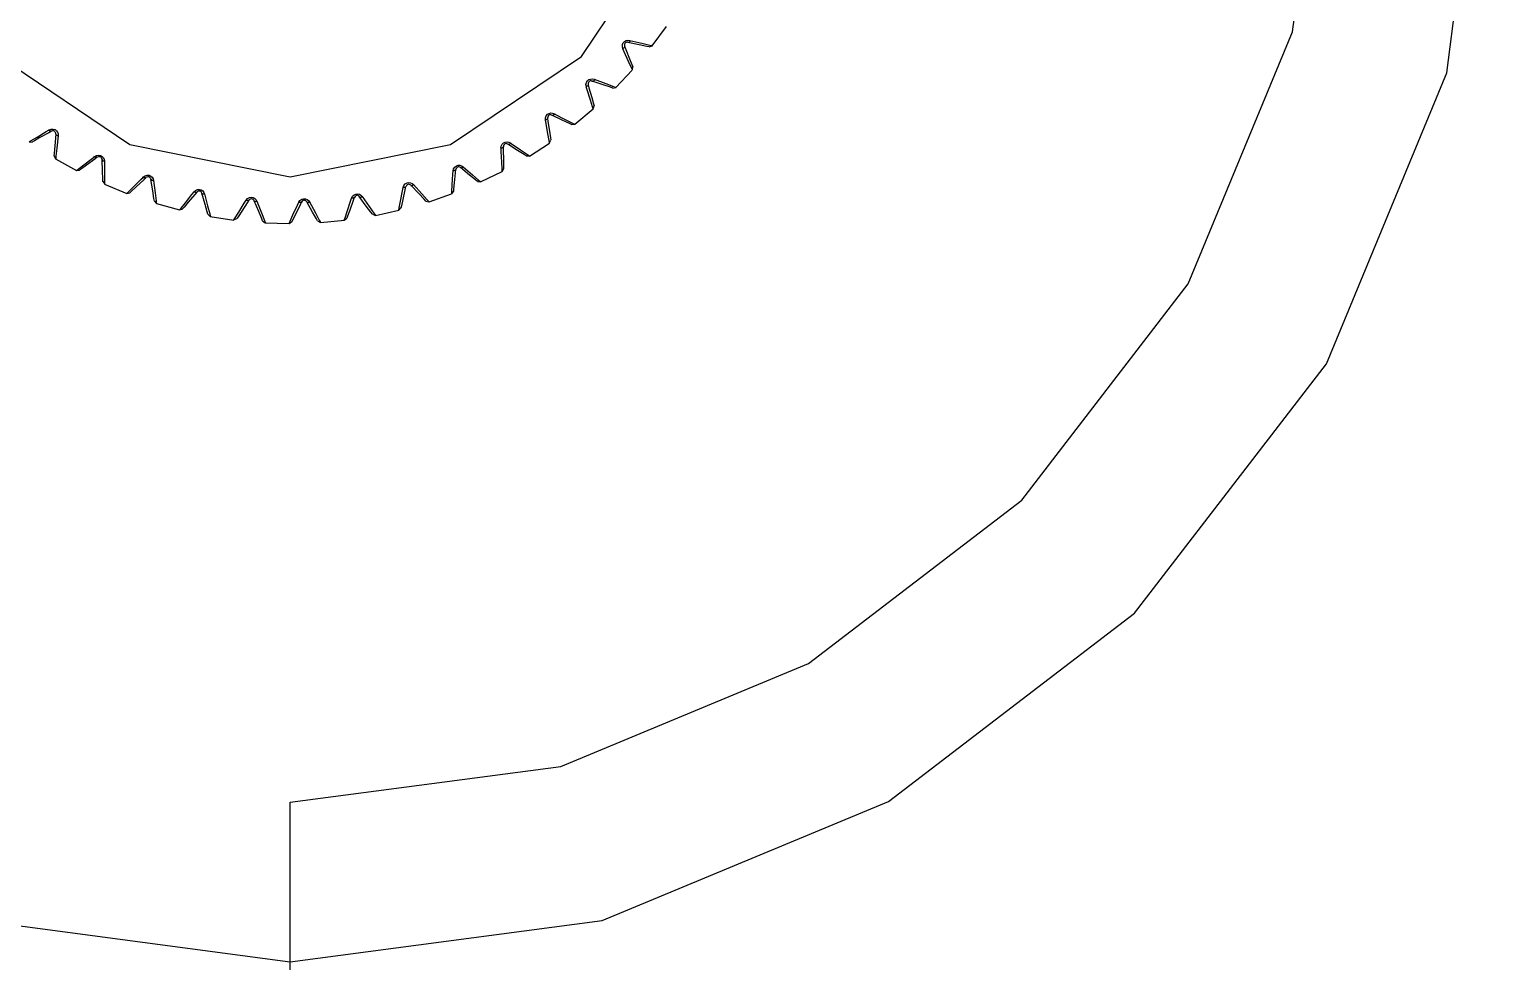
# Model space of a CAD drawing. Extents: x -1 to 1284, y 105 to 936.
# Drawn here: x 325.4 to 334.53, y 217.42 to 223.26 of the extents above; entities that cross this region are included whole.
import ezdxf

# ---------------------------------------------------------------- set-up
doc = ezdxf.new("R2010")
doc.units = 0

msp = doc.modelspace()

# ---------------------------------------------------------------- linework, layer by layer
for p, q in [((333.317282, 223.248251), (333.53499, 224.917)), ((334.283788, 222.99152), (334.53499, 224.917)), ((328.860611, 223.093702), (329.41454, 223.913142)), ((329.305, 223.16), (329.393662, 223.281004)), ((329.11756, 223.168273), (329.122852, 223.179544)), ((329.11756, 223.154647), (329.11756, 223.168273)), ((329.122852, 223.179544), (329.131054, 223.18772)), ((329.133479, 223.174486), (329.130833, 223.170385)), ((329.130833, 223.170385), (329.130833, 223.169062)), ((329.130833, 223.169062), (329.130833, 223.163532)), ((329.131054, 223.18772), (329.140844, 223.192853)), ((329.136919, 223.17856), (329.133479, 223.17528)), ((329.133479, 223.17528), (329.133479, 223.174486)), ((329.141681, 223.181206), (329.136919, 223.17856)), ((329.140844, 223.192853), (329.151956, 223.194969)), ((329.146973, 223.182265), (329.141681, 223.181206)), ((329.152, 223.182), (329.146973, 223.182265)), ((329.223109, 223.166203), (329.151354, 223.181284)), ((329.151956, 223.194969), (329.16254, 223.193911)), ((329.152, 223.182), (329.154646, 223.181934)), ((329.154646, 223.181934), (329.157292, 223.182463)), ((329.157292, 223.182463), (329.159937, 223.183521)), ((329.159937, 223.183521), (329.162583, 223.184844)), ((329.162583, 223.184844), (329.165229, 223.186696)), ((329.164, 223.194), (329.239486, 223.176141)), ((329.165229, 223.186696), (329.167875, 223.188813)), ((329.167875, 223.188813), (329.168, 223.191)), ((329.168, 223.191), (329.168, 223.194)), ((329.239486, 223.176141), (329.289809, 223.164287)), ((332.664156, 221.667005), (333.317282, 223.248251)), ((325.211039, 223.093702), (326.031567, 222.541387)), ((328.040083, 222.541387), (328.860611, 223.093702)), ((329.121, 223.142), (329.11756, 223.154647)), ((329.122063, 223.143444), (329.119417, 223.141856)), ((329.129597, 223.123086), (329.12113, 223.142083)), ((329.124708, 223.145296), (329.122063, 223.143444)), ((329.127354, 223.147148), (329.124708, 223.145296)), ((329.13, 223.149), (329.127354, 223.147148)), ((329.156717, 223.061914), (329.129597, 223.123086)), ((329.130868, 223.152412), (329.13, 223.151)), ((329.13, 223.151), (329.13, 223.149)), ((329.130833, 223.163532), (329.13086, 223.162474)), ((329.13086, 223.162474), (329.133506, 223.156441)), ((329.131, 223.154), (329.130868, 223.152412)), ((329.131, 223.156), (329.131, 223.154)), ((329.131, 223.156), (329.138408, 223.137823)), ((329.138408, 223.137823), (329.162485, 223.079385)), ((329.162485, 223.079385), (329.177831, 223.042092)), ((329.270919, 223.156149), (329.223109, 223.166203)), ((329.286, 223.153), (329.270919, 223.156149)), ((329.286, 223.153), (329.30505, 223.159985)), ((329.289809, 223.164287), (329.299863, 223.161906)), ((329.299863, 223.161906), (329.305684, 223.160583)), ((329.077, 222.899), (329.179632, 223.008434)), ((329.173915, 223.022838), (329.156717, 223.061914)), ((329.18, 223.009), (329.173915, 223.022838)), ((329.177831, 223.042092), (329.183387, 223.028889)), ((329.18, 223.009), (329.18344, 223.02895)), ((333.530182, 221.167005), (334.283788, 222.99152)), ((328.889354, 222.916938), (328.892265, 222.930326)), ((328.892, 222.904), (328.889354, 222.916938)), ((328.897488, 222.883343), (328.891402, 222.903239)), ((328.892265, 222.930326), (328.898879, 222.940883)), ((328.895063, 222.905237), (328.892417, 222.903915)), ((328.897708, 222.906825), (328.895063, 222.905237)), ((328.900354, 222.908412), (328.897708, 222.906825)), ((328.898879, 222.940883), (328.907875, 222.948027)), ((328.903, 222.91), (328.900354, 222.908412)), ((328.902394, 222.923231), (328.902314, 222.922173)), ((328.902314, 222.922173), (328.902314, 222.916008)), ((328.90504, 222.928628), (328.902394, 222.923231)), ((328.903, 222.916), (328.903159, 222.914412)), ((328.903, 222.916), (328.908292, 222.897056)), ((328.903159, 222.914412), (328.903, 222.913)), ((328.903, 222.913), (328.903, 222.912)), ((328.903, 222.912), (328.903, 222.91)), ((328.907685, 222.933761), (328.90504, 222.929951)), ((328.90504, 222.929951), (328.90504, 222.928628)), ((328.91139, 222.937413), (328.907685, 222.934555)), ((328.907685, 222.934555), (328.907685, 222.933761)), ((328.907875, 222.948027), (328.918458, 222.951942)), ((328.908292, 222.897056), (328.925225, 222.83613)), ((328.916417, 222.939529), (328.91139, 222.937413)), ((328.921973, 222.940058), (328.916417, 222.939529)), ((328.918458, 222.951942), (328.929835, 222.952472)), ((328.927, 222.939), (328.921973, 222.940058)), ((328.927, 222.939), (328.929646, 222.938746)), ((328.997199, 222.91569), (328.927772, 222.939318)), ((328.929646, 222.938746), (328.932292, 222.938989)), ((328.929835, 222.952472), (328.940154, 222.95009)), ((328.932292, 222.938989), (328.934937, 222.939783)), ((328.934937, 222.939783), (328.937583, 222.941106)), ((328.937583, 222.941106), (328.940229, 222.942694)), ((328.940229, 222.942694), (328.942875, 222.94481)), ((328.941, 222.95), (329.013787, 222.923163)), ((328.942875, 222.94481), (328.945521, 222.947191)), ((328.945521, 222.947191), (328.948167, 222.949837)), ((329.043448, 222.899948), (328.997199, 222.91569)), ((329.013787, 222.923163), (329.062311, 222.905304)), ((329.058, 222.895), (329.043448, 222.899948)), ((329.058, 222.895), (329.077579, 222.899657)), ((329.062311, 222.905304), (329.071836, 222.901785)), ((329.071836, 222.901785), (329.077657, 222.899668)), ((328.917067, 222.819348), (328.897488, 222.883343)), ((328.929502, 222.778473), (328.917067, 222.819348)), ((328.925225, 222.83613), (328.936073, 222.797247)), ((328.635788, 222.70807), (328.640286, 222.721009)), ((328.640286, 222.721009), (328.648224, 222.730692)), ((328.648224, 222.730692), (328.658013, 222.736725)), ((328.649388, 222.71253), (328.649283, 222.706339)), ((328.6496, 222.713588), (328.649388, 222.71253)), ((328.652246, 222.718774), (328.6496, 222.713588)), ((328.655421, 222.723537), (328.652246, 222.720097)), ((328.652246, 222.720097), (328.652246, 222.718774)), ((328.65939, 222.726447), (328.655421, 222.724066)), ((328.655421, 222.724066), (328.655421, 222.723537)), ((328.658013, 222.736725), (328.668861, 222.739371)), ((328.664681, 222.72777), (328.65939, 222.726447)), ((328.670238, 222.727587), (328.664681, 222.72777)), ((328.668861, 222.739371), (328.680238, 222.738577)), ((328.675, 222.726), (328.670238, 222.727587)), ((328.675, 222.726), (328.677646, 222.725471)), ((328.741215, 222.693861), (328.675149, 222.725674)), ((328.677646, 222.725471), (328.680292, 222.725511)), ((328.680238, 222.738577), (328.690293, 222.734978)), ((328.680292, 222.725511), (328.682937, 222.72604)), ((328.682937, 222.72604), (328.685583, 222.727098)), ((328.685583, 222.727098), (328.688229, 222.728421)), ((328.688229, 222.728421), (328.690875, 222.730273)), ((328.69, 222.734), (328.759003, 222.698586)), ((328.690875, 222.730273), (328.693521, 222.73239)), ((328.693521, 222.73239), (328.696167, 222.734771)), ((328.819, 222.668), (328.934041, 222.764269)), ((328.934, 222.764), (328.929502, 222.778473)), ((328.934, 222.764), (328.939821, 222.783394)), ((328.936073, 222.797247), (328.939777, 222.783489)), ((325.449689, 222.587607), (325.50713, 222.621905)), ((325.50713, 222.621905), (325.525121, 222.632567)), ((325.521479, 222.630749), (325.518833, 222.633131)), ((325.524125, 222.628633), (325.521479, 222.630749)), ((325.54, 222.625), (325.522802, 222.615343)), ((325.526771, 222.627045), (325.524125, 222.628633)), ((325.525, 222.633), (325.537171, 222.637842)), ((325.529417, 222.625722), (325.526771, 222.627045)), ((325.532063, 222.624929), (325.529417, 222.625722)), ((325.534708, 222.624399), (325.532063, 222.624929)), ((325.537354, 222.624471), (325.534708, 222.624399)), ((325.537171, 222.637842), (325.550929, 222.638371)), ((325.54, 222.625), (325.537354, 222.624471)), ((325.545801, 222.627021), (325.539981, 222.624904)), ((325.551358, 222.627055), (325.545801, 222.627182)), ((325.545801, 222.627182), (325.545801, 222.627021)), ((325.550929, 222.638371), (325.562835, 222.634455)), ((325.554004, 222.626791), (325.551358, 222.627055)), ((325.558237, 222.625203), (325.554004, 222.626791)), ((325.558237, 222.624674), (325.558237, 222.625203)), ((325.561941, 222.621711), (325.558237, 222.624674)), ((325.565116, 222.617239), (325.561941, 222.621711)), ((325.562835, 222.634455), (325.571831, 222.627444)), ((325.571831, 222.627444), (325.578181, 222.61821)), ((328.637417, 222.695444), (328.634506, 222.694385)), ((328.639304, 222.673859), (328.6356, 222.694338)), ((328.636, 222.695), (328.635788, 222.70807)), ((328.640063, 222.696502), (328.637417, 222.695444)), ((328.650946, 222.607975), (328.639304, 222.673859)), ((328.642708, 222.697825), (328.640063, 222.696502)), ((328.645354, 222.699412), (328.642708, 222.697825)), ((328.648, 222.701), (328.645354, 222.699412)), ((328.648, 222.706), (328.648, 222.704)), ((328.648, 222.706), (328.65091, 222.686553)), ((328.648, 222.704), (328.648, 222.703)), ((328.648, 222.703), (328.648, 222.701)), ((328.65091, 222.686553), (328.660435, 222.624027)), ((328.660435, 222.624027), (328.666521, 222.584125)), ((328.785242, 222.672667), (328.741215, 222.693861)), ((328.759003, 222.698586), (328.805041, 222.675011)), ((328.799, 222.666), (328.785242, 222.672667)), ((328.799, 222.666), (328.819108, 222.668117)), ((328.805041, 222.675011), (328.814036, 222.670381)), ((328.814036, 222.670381), (328.819593, 222.667603)), ((325.4, 222.558), (325.412965, 222.565726)), ((325.4, 222.558), (325.420108, 222.556942)), ((325.412965, 222.565726), (325.449689, 222.587607)), ((325.432553, 222.564482), (325.420117, 222.55747)), ((325.467716, 222.584299), (325.432553, 222.564482)), ((325.522802, 222.615343), (325.467716, 222.584299)), ((325.558646, 222.485293), (325.562879, 222.53396)), ((325.562879, 222.53396), (325.569229, 222.60702)), ((325.567762, 222.612054), (325.565116, 222.617239)), ((325.568, 222.607), (325.567762, 222.612054)), ((325.568, 222.607), (325.568132, 222.605412)), ((325.568132, 222.605412), (325.568, 222.603)), ((325.568, 222.603), (325.568, 222.602)), ((325.568, 222.602), (325.570646, 222.600677)), ((325.570646, 222.600677), (325.573292, 222.599354)), ((325.582, 222.596), (325.573269, 222.518906)), ((325.573292, 222.599354), (325.575937, 222.598296)), ((325.575937, 222.598296), (325.578583, 222.597237)), ((325.578181, 222.61821), (325.581621, 222.607335)), ((325.578583, 222.597237), (325.581494, 222.596444)), ((325.581621, 222.607335), (325.581806, 222.596673)), ((326.031567, 222.541387), (327.035825, 222.338902)), ((327.035825, 222.338902), (328.040083, 222.541387)), ((328.356, 222.518), (328.358646, 222.530991)), ((328.358646, 222.530991), (328.364467, 222.543321)), ((328.364467, 222.543321), (328.373462, 222.551972)), ((328.375981, 222.539634), (328.373335, 222.53474)), ((328.373335, 222.53474), (328.373335, 222.533681)), ((328.373335, 222.533681), (328.373335, 222.527543)), ((328.373462, 222.551972), (328.383781, 222.556761)), ((328.379421, 222.543735), (328.375981, 222.540693)), ((328.375981, 222.540693), (328.375981, 222.539634)), ((328.383654, 222.546117), (328.379421, 222.544265)), ((328.379421, 222.544265), (328.379421, 222.543735)), ((328.38921, 222.54691), (328.383654, 222.546117)), ((328.383781, 222.556761), (328.394894, 222.558084)), ((328.394502, 222.546117), (328.38921, 222.54691)), ((328.399, 222.544), (328.394502, 222.546117)), ((328.394894, 222.558084), (328.406006, 222.555968)), ((328.399, 222.544), (328.401646, 222.543471)), ((328.460893, 222.504634), (328.399139, 222.544181)), ((328.401646, 222.543471), (328.404292, 222.543304)), ((328.404292, 222.543304), (328.406937, 222.543569)), ((328.406006, 222.555968), (328.415531, 222.551179)), ((328.406937, 222.543569), (328.409583, 222.544362)), ((328.409583, 222.544362), (328.412229, 222.545421)), ((328.412229, 222.545421), (328.414875, 222.547008)), ((328.414875, 222.547008), (328.417521, 222.54886)), ((328.415, 222.551), (328.479241, 222.507524)), ((328.417521, 222.54886), (328.420167, 222.550977)), ((328.535, 222.469), (328.660809, 222.550698)), ((328.658354, 222.565896), (328.650946, 222.607975)), ((328.661, 222.551), (328.658354, 222.565896)), ((328.661, 222.551), (328.668937, 222.569547)), ((328.666521, 222.584125), (328.669167, 222.570023)), ((325.556, 222.47), (325.558646, 222.485293)), ((325.556, 222.47), (325.56526, 222.452008)), ((325.565, 222.452), (325.69581, 222.37856)), ((325.573269, 222.518906), (325.567448, 222.467505)), ((325.567448, 222.467505), (325.567448, 222.457372)), ((325.567448, 222.457372), (325.567448, 222.451313)), ((325.741693, 222.413375), (325.79461, 222.454351)), ((325.811125, 222.449358), (325.760193, 222.411899)), ((325.79461, 222.454351), (325.811014, 222.467104)), ((325.808479, 222.464873), (325.805833, 222.46699)), ((325.811125, 222.463021), (325.808479, 222.464873)), ((325.811, 222.467), (325.822377, 222.473271)), ((325.813771, 222.461698), (325.811125, 222.463021)), ((325.827, 222.461), (325.811125, 222.449358)), ((325.816417, 222.46064), (325.813771, 222.461698)), ((325.819063, 222.460111), (325.816417, 222.46064)), ((325.821708, 222.459942), (325.819063, 222.460111)), ((325.824354, 222.460206), (325.821708, 222.459942)), ((325.822377, 222.473271), (325.835871, 222.475387)), ((325.827, 222.461), (325.824354, 222.460206)), ((325.833981, 222.464018), (325.828425, 222.461213)), ((325.839538, 222.464812), (325.833981, 222.464283)), ((325.833981, 222.464283), (325.833981, 222.464018)), ((325.835871, 222.475387), (325.848042, 222.473006)), ((325.842183, 222.464674), (325.839538, 222.464812)), ((325.846681, 222.463616), (325.842183, 222.464674)), ((325.846681, 222.463351), (325.846681, 222.463616)), ((325.85065, 222.46097), (325.846681, 222.463351)), ((325.848042, 222.473006), (325.857831, 222.467132)), ((325.854354, 222.456922), (325.85065, 222.46097)), ((325.857, 222.451974), (325.854354, 222.456922)), ((325.859354, 222.373167), (325.856708, 222.446454)), ((325.857, 222.447), (325.857, 222.451974)), ((325.857, 222.447), (325.857, 222.445)), ((325.857, 222.445), (325.857, 222.443)), ((325.857, 222.443), (325.857, 222.442)), ((325.857, 222.442), (325.859646, 222.440677)), ((325.857831, 222.467132), (325.865239, 222.458719)), ((325.859646, 222.440677), (325.862292, 222.439619)), ((325.862292, 222.439619), (325.864937, 222.438825)), ((325.864937, 222.438825), (325.867848, 222.438296)), ((325.865239, 222.458719), (325.869737, 222.44832)), ((325.867848, 222.438296), (325.870758, 222.437767)), ((325.869737, 222.44832), (325.872383, 222.437737)), ((325.872, 222.438), (325.872, 222.360424)), ((328.359417, 222.518502), (328.356506, 222.517973)), ((328.35765, 222.49759), (328.35765, 222.518359)), ((328.361354, 222.430774), (328.35765, 222.49759)), ((328.362063, 222.519296), (328.359417, 222.518502)), ((328.364708, 222.520354), (328.362063, 222.519296)), ((328.367354, 222.521677), (328.364708, 222.520354)), ((328.37, 222.523), (328.367354, 222.521677)), ((328.37, 222.527), (328.369788, 222.525412)), ((328.369788, 222.525412), (328.37, 222.524)), ((328.37, 222.527), (328.37, 222.507341)), ((328.37, 222.524), (328.37, 222.523)), ((328.37, 222.507341), (328.372646, 222.44413)), ((328.372646, 222.44413), (328.372646, 222.403789)), ((328.502035, 222.478281), (328.460893, 222.504634)), ((328.479241, 222.507524), (328.522103, 222.478578)), ((328.515, 222.47), (328.502035, 222.478281)), ((328.515, 222.47), (328.535108, 222.469799)), ((328.522103, 222.478578), (328.53057, 222.47289)), ((328.53057, 222.47289), (328.535597, 222.469477)), ((325.696, 222.378), (325.707906, 222.387234)), ((325.696, 222.378), (325.716108, 222.379587)), ((325.707906, 222.387234), (325.741693, 222.413375)), ((325.727676, 222.388007), (325.716298, 222.37954)), ((325.760193, 222.411899), (325.727676, 222.388007)), ((325.862, 222.324346), (325.859354, 222.373167)), ((325.872, 222.360424), (325.872, 222.308712)), ((326.126583, 222.345594), (326.139812, 222.349351)), ((326.139812, 222.349351), (326.152248, 222.348292)), ((326.152248, 222.348292), (326.162831, 222.343662)), ((328.05091, 222.288719), (328.055408, 222.355489)), ((328.055408, 222.355489), (328.058054, 222.376232)), ((328.058506, 222.376238), (328.055596, 222.376002)), ((328.057, 222.376), (328.05991, 222.388753)), ((328.061417, 222.376767), (328.058506, 222.376238)), ((328.05991, 222.388753), (328.067319, 222.400262)), ((328.064063, 222.37756), (328.061417, 222.376767)), ((328.069354, 222.364421), (328.063533, 222.301442)), ((328.066708, 222.378619), (328.064063, 222.37756)), ((328.069354, 222.379677), (328.066708, 222.378619)), ((328.067319, 222.400262), (328.077373, 222.407776)), ((328.072, 222.384), (328.069354, 222.364421)), ((328.072, 222.381), (328.069354, 222.379677)), ((328.072, 222.384), (328.072, 222.382)), ((328.072, 222.382), (328.072, 222.381)), ((328.076277, 222.390028), (328.073631, 222.384022)), ((328.079452, 222.395611), (328.076277, 222.391087)), ((328.076277, 222.391087), (328.076277, 222.390028)), ((328.077373, 222.407776), (328.088221, 222.411269)), ((328.083421, 222.399315), (328.079452, 222.396669)), ((328.079452, 222.396669), (328.079452, 222.395611)), ((328.087919, 222.401167), (328.083421, 222.399844)), ((328.083421, 222.399844), (328.083421, 222.399315)), ((328.093475, 222.40126), (328.087919, 222.401167)), ((328.088221, 222.411269), (328.099333, 222.411203)), ((328.098767, 222.399672), (328.093475, 222.40126)), ((328.103, 222.397), (328.098767, 222.399672)), ((328.099333, 222.411203), (328.110181, 222.407763)), ((328.159444, 222.349902), (328.102902, 222.396603)), ((328.103, 222.397), (328.105646, 222.396206)), ((328.105646, 222.396206), (328.108292, 222.395942)), ((328.108292, 222.395942), (328.110937, 222.396003)), ((328.110181, 222.407763), (328.119177, 222.401863)), ((328.110937, 222.396003), (328.113583, 222.396532)), ((328.113583, 222.396532), (328.116229, 222.397325)), ((328.116229, 222.397325), (328.118875, 222.398648)), ((328.118875, 222.398648), (328.121521, 222.400236)), ((328.119, 222.402), (328.177552, 222.351094)), ((328.121521, 222.400236), (328.124167, 222.402088)), ((328.197094, 222.31879), (328.159444, 222.349902)), ((328.177552, 222.351094), (328.216605, 222.317193)), ((328.229, 222.307), (328.363752, 222.372937)), ((328.364, 222.388108), (328.361354, 222.430774)), ((328.364, 222.373), (328.374319, 222.390462)), ((328.364, 222.373), (328.364, 222.388108)), ((328.372646, 222.403789), (328.372646, 222.389528)), ((325.862, 222.309), (325.862, 222.324346)), ((325.862, 222.309), (325.873377, 222.292225)), ((325.872, 222.308712), (325.872106, 222.298525)), ((325.872106, 222.298525), (325.872159, 222.29244)), ((325.873, 222.292), (326.011721, 222.234863)), ((326.022848, 222.24561), (326.053275, 222.275632)), ((326.071649, 222.276205), (326.042253, 222.248556)), ((326.053275, 222.275632), (326.100847, 222.322685)), ((326.117712, 222.319533), (326.071649, 222.276205)), ((326.100847, 222.322685), (326.115663, 222.337317)), ((326.113479, 222.33532), (326.110833, 222.337172)), ((326.116125, 222.333733), (326.113479, 222.33532)), ((326.116, 222.338), (326.126583, 222.345594)), ((326.118771, 222.332675), (326.116125, 222.333733)), ((326.132, 222.333), (326.117712, 222.319533)), ((326.121417, 222.331881), (326.118771, 222.332675)), ((326.124063, 222.331616), (326.121417, 222.331881)), ((326.126708, 222.331677), (326.124063, 222.331616)), ((326.129354, 222.332206), (326.126708, 222.331677)), ((326.132, 222.333), (326.129354, 222.332206)), ((326.137277, 222.337031), (326.13225, 222.333591)), ((326.142833, 222.338883), (326.137277, 222.33756)), ((326.137277, 222.33756), (326.137277, 222.337031)), ((326.145479, 222.338928), (326.142833, 222.338883)), ((326.149977, 222.338399), (326.145479, 222.338928)), ((326.149977, 222.338134), (326.149977, 222.338399)), ((326.15421, 222.336017), (326.149977, 222.338134)), ((326.158444, 222.332446), (326.15421, 222.336017)), ((326.161354, 222.327842), (326.158444, 222.332446)), ((326.164, 222.323), (326.161354, 222.327842)), ((326.162831, 222.343662), (326.171298, 222.336201)), ((326.174946, 222.25045), (326.163569, 222.322898)), ((326.164, 222.323), (326.164, 222.321)), ((326.164, 222.321), (326.164, 222.32)), ((326.164, 222.32), (326.166646, 222.318677)), ((326.166646, 222.318677), (326.169292, 222.317619)), ((326.169292, 222.317619), (326.171937, 222.316825)), ((326.171298, 222.336201), (326.177119, 222.326438)), ((326.171937, 222.316825), (326.174583, 222.316296)), ((326.174583, 222.316296), (326.177494, 222.316031)), ((326.177119, 222.326438), (326.179764, 222.316119)), ((326.177494, 222.316031), (326.180404, 222.315989)), ((326.179, 222.316), (326.189054, 222.239078)), ((326.442525, 222.253811), (326.455225, 222.259102)), ((326.455225, 222.259102), (326.46766, 222.259631)), ((326.46766, 222.259631), (326.478773, 222.256298)), ((326.478773, 222.256298), (326.488033, 222.249895)), ((327.739283, 222.251576), (327.743252, 222.272002)), ((327.754767, 222.257765), (327.741538, 222.195937)), ((327.745506, 222.271679), (327.742596, 222.271806)), ((327.744, 222.272), (327.748498, 222.284303)), ((327.748417, 222.271825), (327.745506, 222.271679)), ((327.751063, 222.272354), (327.748417, 222.271825)), ((327.748498, 222.284303), (327.757229, 222.29486)), ((327.753708, 222.273148), (327.751063, 222.272354)), ((327.756354, 222.273942), (327.753708, 222.273148)), ((327.759, 222.277), (327.754767, 222.257765)), ((327.759, 222.275), (327.756354, 222.273942)), ((327.757229, 222.29486), (327.768077, 222.301104)), ((327.759, 222.277), (327.759, 222.276)), ((327.759, 222.276), (327.759, 222.275)), ((327.764748, 222.282957), (327.762102, 222.277189)), ((327.768452, 222.287852), (327.764748, 222.283751)), ((327.764748, 222.283751), (327.764748, 222.282957)), ((327.768077, 222.301104), (327.779454, 222.303221)), ((327.772685, 222.290762), (327.768452, 222.288646)), ((327.768452, 222.288646), (327.768452, 222.287852)), ((327.777448, 222.291821), (327.772685, 222.291027)), ((327.772685, 222.291027), (327.772685, 222.290762)), ((327.783004, 222.291292), (327.777448, 222.291821)), ((327.779454, 222.303221), (327.790567, 222.301898)), ((327.788031, 222.289175), (327.783004, 222.291292)), ((327.792, 222.286), (327.788031, 222.289175)), ((327.790567, 222.301898), (327.800885, 222.297188)), ((327.841788, 222.233564), (327.791279, 222.28674)), ((327.792, 222.286), (327.792, 222.285)), ((327.792, 222.285), (327.794646, 222.284471)), ((327.794646, 222.284471), (327.797292, 222.284304)), ((327.797292, 222.284304), (327.799937, 222.28454)), ((327.799937, 222.28454), (327.802583, 222.285069)), ((327.800885, 222.297188), (327.809087, 222.290256)), ((327.802583, 222.285069), (327.805229, 222.286127)), ((327.805229, 222.286127), (327.807875, 222.28745)), ((327.807875, 222.28745), (327.810521, 222.289038)), ((327.808, 222.29), (327.859991, 222.232411)), ((328.048, 222.246081), (328.05091, 222.288719)), ((328.063533, 222.301442), (328.059829, 222.261249)), ((328.059829, 222.261249), (328.059829, 222.247041)), ((328.209, 222.309), (328.197094, 222.31879)), ((328.209, 222.309), (328.229108, 222.306354)), ((328.216605, 222.317193), (328.224278, 222.310526)), ((328.224278, 222.310526), (328.228776, 222.306531)), ((326.012, 222.235), (326.022848, 222.24561)), ((326.012, 222.235), (326.031844, 222.238916)), ((326.042253, 222.248556), (326.031935, 222.238766)), ((326.182354, 222.202187), (326.174946, 222.25045)), ((326.185, 222.187), (326.182354, 222.202187)), ((326.185, 222.187), (326.198229, 222.171734)), ((326.189054, 222.239078), (326.195933, 222.187804)), ((326.195933, 222.187804), (326.195933, 222.177697)), ((326.195933, 222.177697), (326.195933, 222.171665)), ((326.198, 222.171), (326.342595, 222.130998)), ((326.35226, 222.142827), (326.378825, 222.176297)), ((326.396792, 222.179328), (326.370863, 222.148335)), ((326.378825, 222.176297), (326.420391, 222.22874)), ((326.4373, 222.227892), (326.396792, 222.179328)), ((326.420391, 222.22874), (326.433355, 222.245038)), ((326.434125, 222.243683), (326.431479, 222.24527)), ((326.433, 222.245), (326.442525, 222.253811)), ((326.436771, 222.24236), (326.434125, 222.243683)), ((326.439417, 222.241566), (326.436771, 222.24236)), ((326.45, 222.243), (326.4373, 222.227892)), ((326.442063, 222.241037), (326.439417, 222.241566)), ((326.444708, 222.240942), (326.442063, 222.241037)), ((326.447354, 222.241206), (326.444708, 222.240942)), ((326.45, 222.242), (326.447354, 222.241206)), ((326.45, 222.243), (326.45, 222.242)), ((326.455219, 222.247112), (326.450456, 222.243064)), ((326.46051, 222.249494), (326.455219, 222.247642)), ((326.455219, 222.247642), (326.455219, 222.247112)), ((326.463156, 222.249719), (326.46051, 222.249494)), ((326.467919, 222.249658), (326.463156, 222.249719)), ((326.467919, 222.249494), (326.467919, 222.249658)), ((326.472417, 222.247906), (326.467919, 222.249494)), ((326.476915, 222.244864), (326.472417, 222.247906)), ((326.480354, 222.24063), (326.476915, 222.244864)), ((326.483, 222.236), (326.480354, 222.24063)), ((326.502538, 222.165788), (326.482429, 222.236339)), ((326.483, 222.236), (326.483, 222.235)), ((326.483, 222.235), (326.483, 222.234)), ((326.483, 222.234), (326.485646, 222.232942)), ((326.485646, 222.232942), (326.488292, 222.232148)), ((326.488033, 222.249895), (326.494912, 222.240899)), ((326.488292, 222.232148), (326.490937, 222.231619)), ((326.490937, 222.231619), (326.493583, 222.23137)), ((326.493583, 222.23137), (326.496494, 222.23141)), ((326.494912, 222.240899), (326.498881, 222.231004)), ((326.496494, 222.23141), (326.499404, 222.231674)), ((326.499, 222.231), (326.518315, 222.15585)), ((326.515767, 222.11879), (326.502538, 222.165788)), ((326.713162, 222.117316), (326.748114, 222.174386)), ((326.766417, 222.17549), (326.732074, 222.122396)), ((326.748114, 222.174386), (326.758962, 222.19214)), ((326.761125, 222.191026), (326.758479, 222.192085)), ((326.76, 222.192), (326.768467, 222.201922)), ((326.763771, 222.190233), (326.761125, 222.191026)), ((326.766417, 222.189704), (326.763771, 222.190233)), ((326.777, 222.192), (326.766417, 222.17549)), ((326.769063, 222.189513), (326.766417, 222.189704)), ((326.768467, 222.201922), (326.780373, 222.208695)), ((326.771708, 222.189677), (326.769063, 222.189513)), ((326.774354, 222.190206), (326.771708, 222.189677)), ((326.777, 222.191), (326.774354, 222.190206)), ((326.777, 222.192), (326.777, 222.191)), ((326.78169, 222.1964), (326.777456, 222.191823)), ((326.780373, 222.208695), (326.792544, 222.210812)), ((326.786717, 222.199311), (326.78169, 222.19693)), ((326.78169, 222.19693), (326.78169, 222.1964)), ((326.789363, 222.19984), (326.786717, 222.199311)), ((326.79386, 222.200369), (326.789363, 222.19984)), ((326.792544, 222.210812), (326.803921, 222.208695)), ((326.79386, 222.200324), (326.79386, 222.200369)), ((326.798623, 222.19953), (326.79386, 222.200324)), ((326.803385, 222.197149), (326.798623, 222.19953)), ((326.807354, 222.193366), (326.803385, 222.197149)), ((326.803921, 222.208695), (326.81371, 222.20343)), ((326.81, 222.189), (326.807354, 222.193366)), ((326.81, 222.189), (326.81, 222.188)), ((326.81, 222.188), (326.81, 222.187)), ((326.81, 222.187), (326.812646, 222.186206)), ((326.838394, 222.121206), (326.810057, 222.188833)), ((326.812646, 222.186206), (326.815292, 222.185677)), ((326.81371, 222.20343), (326.821648, 222.19536)), ((326.815292, 222.185677), (326.817937, 222.185442)), ((326.817937, 222.185442), (326.820583, 222.185516)), ((326.820583, 222.185516), (326.823494, 222.18578)), ((326.821648, 222.19536), (326.826675, 222.185994)), ((326.823494, 222.18578), (326.826404, 222.186574)), ((326.827, 222.186), (326.855178, 222.113719)), ((327.098269, 222.163326), (327.070567, 222.106478)), ((327.080885, 222.160453), (327.089616, 222.179371)), ((327.09086, 222.17827), (327.08795, 222.179063)), ((327.09, 222.179), (327.097144, 222.189874)), ((327.093771, 222.17774), (327.09086, 222.17827)), ((327.096417, 222.177518), (327.093771, 222.17774)), ((327.099063, 222.177619), (327.096417, 222.177518)), ((327.097144, 222.189874), (327.108256, 222.198024)), ((327.107, 222.181), (327.098269, 222.163326)), ((327.101708, 222.178148), (327.099063, 222.177619)), ((327.104354, 222.178942), (327.101708, 222.178148)), ((327.107, 222.18), (327.104354, 222.178942)), ((327.110367, 222.185866), (327.106663, 222.180812)), ((327.107, 222.181), (327.107, 222.18)), ((327.108256, 222.198024), (327.120162, 222.201516)), ((327.115129, 222.189728), (327.110367, 222.186659)), ((327.110367, 222.186659), (327.110367, 222.185866)), ((327.117775, 222.190258), (327.115129, 222.189728)), ((327.122273, 222.191316), (327.117775, 222.190258)), ((327.120162, 222.201516), (327.13154, 222.200987)), ((327.127035, 222.191128), (327.122273, 222.191393)), ((327.122273, 222.191393), (327.122273, 222.191316)), ((327.132327, 222.189276), (327.127035, 222.191128)), ((327.13154, 222.200987), (327.141858, 222.196965)), ((327.136825, 222.186022), (327.132327, 222.189276)), ((327.14, 222.182), (327.136825, 222.186022)), ((327.17625, 222.117806), (327.139949, 222.181523)), ((327.14, 222.182), (327.14, 222.181)), ((327.14, 222.181), (327.142646, 222.179942)), ((327.141858, 222.196965), (327.150854, 222.189901)), ((327.142646, 222.179942), (327.145292, 222.179413)), ((327.145292, 222.179413), (327.147937, 222.179148)), ((327.147937, 222.179148), (327.150583, 222.179203)), ((327.150583, 222.179203), (327.153229, 222.179468)), ((327.150854, 222.189901), (327.157204, 222.181223)), ((327.153229, 222.179468), (327.155875, 222.180262)), ((327.155875, 222.180262), (327.158785, 222.18132)), ((327.157, 222.181), (327.193698, 222.112645)), ((327.392463, 222.12211), (327.412835, 222.185882)), ((327.42965, 222.1904), (327.409013, 222.130628)), ((327.412835, 222.185882), (327.419185, 222.2057)), ((327.422506, 222.204987), (327.419596, 222.205516)), ((327.42, 222.205), (327.425821, 222.216668)), ((327.425417, 222.204785), (327.422506, 222.204987)), ((327.428063, 222.204883), (327.425417, 222.204785)), ((327.425821, 222.216668), (327.435875, 222.226087)), ((327.430708, 222.205148), (327.428063, 222.204883)), ((327.436, 222.209), (327.42965, 222.1904)), ((327.433354, 222.205942), (327.430708, 222.205148)), ((327.436, 222.207), (327.433354, 222.205942)), ((327.435875, 222.226087), (327.447252, 222.230982)), ((327.436, 222.209), (327.436, 222.208)), ((327.436, 222.208), (327.436, 222.207)), ((327.442013, 222.215452), (327.439102, 222.210002)), ((327.446246, 222.219845), (327.442013, 222.216246)), ((327.442013, 222.216246), (327.442013, 222.215452)), ((327.450744, 222.222226), (327.446246, 222.220638)), ((327.446246, 222.220638), (327.446246, 222.219845)), ((327.447252, 222.230982), (327.458629, 222.231776)), ((327.455506, 222.222646), (327.450744, 222.222424)), ((327.450744, 222.222424), (327.450744, 222.222226)), ((327.460798, 222.221324), (327.455506, 222.222646)), ((327.458629, 222.231776), (327.469477, 222.229024)), ((327.46556, 222.218625), (327.460798, 222.221324)), ((327.469, 222.215), (327.46556, 222.218625)), ((327.512635, 222.155549), (327.4689, 222.214424)), ((327.469, 222.215), (327.469, 222.213)), ((327.469, 222.213), (327.471646, 222.212206)), ((327.469477, 222.229024), (327.479267, 222.223097)), ((327.471646, 222.212206), (327.474292, 222.211942)), ((327.474292, 222.211942), (327.476937, 222.211918)), ((327.476937, 222.211918), (327.479583, 222.212182)), ((327.479267, 222.223097), (327.48641, 222.215239)), ((327.479583, 222.212182), (327.482229, 222.212976)), ((327.482229, 222.212976), (327.484875, 222.214035)), ((327.484875, 222.214035), (327.487521, 222.215357)), ((327.486, 222.216), (327.530662, 222.152566)), ((327.71891, 222.143843), (327.726848, 222.185824)), ((327.726848, 222.185824), (327.739283, 222.251576)), ((327.741538, 222.195937), (327.733071, 222.15648)), ((327.875417, 222.198139), (327.841788, 222.233564)), ((327.859991, 222.232411), (327.894677, 222.194049)), ((327.886, 222.187), (327.875417, 222.198139)), ((327.886, 222.187), (327.905579, 222.181973)), ((327.894677, 222.194049), (327.901557, 222.186508)), ((327.901557, 222.186508), (327.905525, 222.18201)), ((327.906, 222.182), (328.047737, 222.231212)), ((328.048, 222.231), (328.060171, 222.247087)), ((328.048, 222.231), (328.048, 222.246081)), ((326.343, 222.131), (326.35226, 222.142827)), ((326.343, 222.131), (326.362315, 222.137297)), ((326.370863, 222.148335), (326.361867, 222.137381)), ((326.52, 222.104), (326.515767, 222.11879)), ((326.518315, 222.15585), (326.531279, 222.105765)), ((326.52, 222.104), (326.535081, 222.090427)), ((326.531279, 222.105765), (326.533925, 222.095896)), ((326.533925, 222.095896), (326.536571, 222.089996)), ((326.535, 222.09), (326.683352, 222.067722)), ((326.683, 222.068), (326.690937, 222.080885)), ((326.683, 222.068), (326.701256, 222.076546)), ((326.690937, 222.080885), (326.713162, 222.117316)), ((326.710113, 222.088514), (326.70244, 222.076528)), ((326.732074, 222.122396), (326.710113, 222.088514)), ((326.857179, 222.076155), (326.838394, 222.121206)), ((326.855178, 222.113719), (326.873964, 222.065551)), ((326.863, 222.062), (326.857179, 222.076155)), ((327.03535, 222.060732), (327.053077, 222.099586)), ((327.070567, 222.106478), (327.05284, 222.070198)), ((327.053077, 222.099586), (327.080885, 222.160453)), ((327.200327, 222.075361), (327.17625, 222.117806)), ((327.193698, 222.112645), (327.218304, 222.0671)), ((327.208, 222.062), (327.200327, 222.075361)), ((327.375, 222.067), (327.379498, 222.081393)), ((327.375, 222.067), (327.390875, 222.0797)), ((327.379498, 222.081393), (327.392463, 222.12211)), ((327.395783, 222.092483), (327.391021, 222.078989)), ((327.409013, 222.130628), (327.395783, 222.092483)), ((327.54174, 222.11633), (327.512635, 222.155549)), ((327.530662, 222.152566), (327.56048, 222.110304)), ((327.551, 222.104), (327.54174, 222.11633)), ((327.551, 222.104), (327.569785, 222.096645)), ((327.56048, 222.110304), (327.566301, 222.10197)), ((327.566301, 222.10197), (327.569741, 222.096996)), ((327.57, 222.097), (327.716605, 222.128774)), ((327.716, 222.129), (327.71891, 222.143843)), ((327.716, 222.129), (327.730023, 222.143499)), ((327.733071, 222.15648), (327.730161, 222.142536)), ((326.863, 222.062), (326.879404, 222.050332)), ((326.873964, 222.065551), (326.877668, 222.056079)), ((326.877668, 222.056079), (326.880313, 222.050417)), ((326.879, 222.051), (327.028939, 222.046767)), ((327.029, 222.047), (327.03535, 222.060732)), ((327.029, 222.047), (327.046198, 222.057689)), ((327.05284, 222.070198), (327.04649, 222.057366)), ((327.208, 222.062), (327.225727, 222.052422)), ((327.218304, 222.0671), (327.223066, 222.05813)), ((327.223066, 222.05813), (327.225977, 222.052786)), ((327.226, 222.053), (327.375384, 222.066864)), ((331.621319, 220.310759), (332.664156, 221.667005)), ((332.326908, 219.602105), (333.530182, 221.167005)), ((330.284995, 219.287842), (331.621319, 220.310759)), ((330.784995, 218.421817), (332.326908, 219.602105)), ((328.730962, 218.642006), (330.284995, 219.287842)), ((327.035, 218.417), (328.730962, 218.642006)), ((328.99188, 217.676621), (330.784995, 218.421817)), ((327.035, 217.417), (327.035, 218.417)), ((325.07812, 217.676626), (327.035, 217.41701)), ((327.035, 217.417), (328.99188, 217.676621)), ((327.035, 183.122), (327.035, 217.417))]:
    msp.add_line(p, q)

doc.saveas('drawing.dxf')
